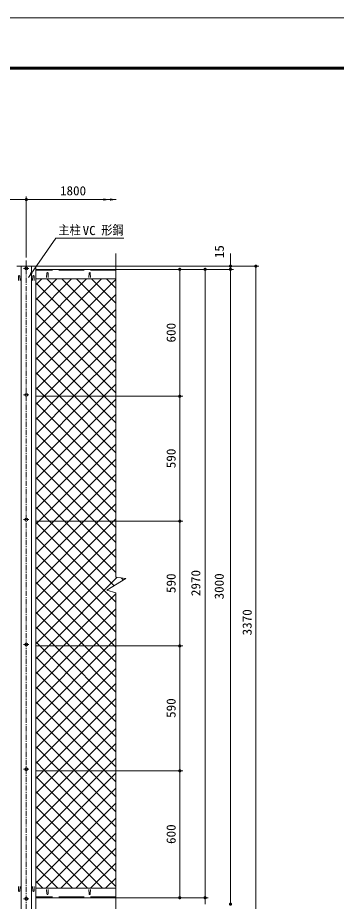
# Model space of a CAD drawing. Units: millimetres at full size. Extents: x -4455 to 4455, y -3150 to 3150.
# Drawn here: x -1576 to -67, y -1026 to 3150 of the extents above; entities that cross this region are included whole.
import ezdxf
from ezdxf.enums import TextEntityAlignment as Align

# ---------------------------------------------------------------- set-up
doc = ezdxf.new("R2010")
doc.units = ezdxf.units.MM
doc.header["$LTSCALE"] = 20
doc.linetypes.add('DASHED', pattern=[7.5, 6, -1.5])
doc.linetypes.add('USER1', pattern=[2, 1.25, -0.25, 0.25, -0.25])
for name, color, linetype, lineweight in [('0-0_7詳細', 7, 'Continuous', 18), ('0-1_1部材', 3, 'Continuous', 18), ('0-2_8部品', 3, 'Continuous', 18), ('0-4_6文字', 3, 'Continuous', 18), ('0-5_5寸法', 1, 'Continuous', 18), ('0-7_SUNPOU', 1, 'Continuous', 18), ('0-8_中心線', 1, 'USER1', 18), ('0-9_2網', 4, 'Continuous', 18), ('0-B_BUHIN', 3, 'Continuous', 18), ('1-0_D-TTL', 7, 'Continuous', 18)]:
    doc.layers.add(name, color=color, linetype=linetype, lineweight=lineweight)
doc.styles.add('ＭＳ ゴシック', font='')
doc.styles.get('ＭＳ ゴシック').set_extended_font_data('MS Gothic')

# ---------------------------------------------------------------- blocks, each defined once
blk = doc.blocks.new('M1')
at = {"layer": '0-7_SUNPOU'}
blk.add_line((-5, 0), (-38.58, 0), dxfattribs=at)
for points in [[(0, 0), (-5, 0), (-4.96, 0.63)], [(0, 0), (-4.96, -0.63), (-5, 0)], [(0, 0), (-4.96, 0.63), (-4.84, 1.24)], [(0, 0), (-4.84, -1.24), (-4.96, -0.63)], [(0, 0), (-4.84, 1.24), (-4.65, 1.84)], [(0, 0), (-4.65, -1.84), (-4.84, -1.24)], [(0, 0), (-4.65, 1.84), (-4.38, 2.41)], [(0, 0), (-4.38, -2.41), (-4.65, -1.84)], [(0, 0), (-4.38, 2.41), (-4.05, 2.94)], [(0, 0), (-4.05, -2.94), (-4.38, -2.41)], [(0, 0), (-4.05, 2.94), (-3.64, 3.42)], [(0, 0), (-3.64, -3.42), (-4.05, -2.94)], [(0, 0), (-3.64, 3.42), (-3.19, 3.85)], [(0, 0), (-3.19, -3.85), (-3.64, -3.42)], [(0, 0), (-3.19, 3.85), (-2.68, 4.22)], [(0, 0), (-2.68, -4.22), (-3.19, -3.85)], [(0, 0), (-2.68, 4.22), (-2.13, 4.52)], [(0, 0), (-2.13, -4.52), (-2.68, -4.22)], [(0, 0), (-2.13, 4.52), (-1.55, 4.76)], [(0, 0), (-1.55, -4.76), (-2.13, -4.52)], [(0, 0), (-1.55, 4.76), (-0.94, 4.91)], [(0, 0), (-0.94, -4.91), (-1.55, -4.76)], [(0, 0), (-0.94, 4.91), (-0.31, 4.99)], [(0, 0), (-0.31, -4.99), (-0.94, -4.91)], [(0, 0), (-0.31, 4.99), (0.31, 4.99)], [(0, 0), (0.31, -4.99), (-0.31, -4.99)], [(0, 0), (0.31, 4.99), (0.94, 4.91)], [(0, 0), (0.94, 4.91), (1.55, 4.76)], [(0, 0), (1.55, 4.76), (2.13, 4.52)], [(0, 0), (2.13, 4.52), (2.68, 4.22)], [(0, 0), (2.68, 4.22), (3.19, 3.85)], [(0, 0), (3.19, 3.85), (3.64, 3.42)], [(0, 0), (3.64, 3.42), (4.05, 2.94)], [(0, 0), (4.05, 2.94), (4.38, 2.41)], [(0, 0), (4.38, 2.41), (4.65, 1.84)], [(0, 0), (4.65, 1.84), (4.84, 1.24)], [(0, 0), (4.84, 1.24), (4.96, 0.63)], [(0, 0), (4.96, 0.63), (5, 0)], [(0, 0), (0.94, -4.91), (0.31, -4.99)], [(0, 0), (1.55, -4.76), (0.94, -4.91)], [(0, 0), (2.13, -4.52), (1.55, -4.76)], [(0, 0), (2.68, -4.22), (2.13, -4.52)], [(0, 0), (3.19, -3.85), (2.68, -4.22)], [(0, 0), (3.64, -3.42), (3.19, -3.85)], [(0, 0), (4.05, -2.94), (3.64, -3.42)], [(0, 0), (4.38, -2.41), (4.05, -2.94)], [(0, 0), (4.65, -1.84), (4.38, -2.41)], [(0, 0), (4.84, -1.24), (4.65, -1.84)], [(0, 0), (4.96, -0.63), (4.84, -1.24)], [(0, 0), (5, 0), (4.96, -0.63)]]:
    blk.add_solid(points, dxfattribs=at)

msp = doc.modelspace()

# ---------------------------------------------------------------- linework, layer by layer
at = {"layer": '0-0_7詳細', "color": 1}
for p, q in [((-1534.66, 2016.99), (-1534.66, 2305.58)), ((-3334.66, 2290.58), (-1534.66, 2290.58))]:
    msp.add_line(p, q, dxfattribs=at)
at = {"layer": '0-1_1部材', "color": 4}
for p, q in [((-1111.35, 506.73), (-1111.35, 2036.28)), ((-1111.35, 506.73), (-1063.66, 500.1)), ((-1153.44, 444.38), (-1063.66, 500.1)), ((-1111.35, 432.39), (-1153.44, 444.38)), ((-1111.35, -1172.98), (-1111.35, 432.39))]:
    msp.add_line(p, q, dxfattribs=at)
at = {"layer": '0-1_1部材', "color": 7}
for p, q in [((-1579.66, 1975.81), (-1489.66, 1975.81)), ((-1489.66, 1975.81), (-1489.66, -1394.19)), ((-1111.35, 1960.81), (-1489.66, 1960.81)), ((-1111.35, 1915.81), (-1489.66, 1915.81)), ((-1111.35, -964.19), (-1489.66, -964.19)), ((-1111.35, -1009.19), (-1489.66, -1009.19))]:
    msp.add_line(p, q, dxfattribs=at)
at = {"layer": '0-1_1部材'}
for p, q in [((-1559.66, 1975.81), (-1559.66, -1394.19)), ((-1509.66, 1975.81), (-1509.66, -1394.19)), ((-1571.91, 1907.81), (-1571.16, 1928.31)), ((-1564.41, 1907.81), (-1565.16, 1928.31)), ((-1504.91, 1907.81), (-1504.16, 1928.31)), ((-1497.41, 1907.81), (-1498.16, 1928.31)), ((-1438.41, 1922.31), (-1437.66, 1942.81)), ((-1430.91, 1922.31), (-1431.66, 1942.81)), ((-1238.41, 1922.31), (-1237.66, 1942.81)), ((-1230.91, 1922.31), (-1231.66, 1942.81)), ((-1571.91, -956.19), (-1571.16, -976.69)), ((-1564.41, -956.19), (-1565.16, -976.69)), ((-1504.91, -956.19), (-1504.16, -976.69)), ((-1497.41, -956.19), (-1498.16, -976.69)), ((-1438.41, -970.69), (-1437.66, -991.19)), ((-1430.91, -970.69), (-1431.66, -991.19)), ((-1238.41, -970.69), (-1237.66, -991.19)), ((-1230.91, -970.69), (-1231.66, -991.19))]:
    msp.add_line(p, q, dxfattribs=at)
at = {"layer": '0-1_1部材', "color": 1, "linetype": 'DASHED'}
for p, q in [((-1111.35, 1956.81), (-1489.66, 1956.81)), ((-1111.35, -1005.19), (-1489.66, -1005.19))]:
    msp.add_line(p, q, dxfattribs=at)
at = {"layer": '0-1_1部材'}
for centre, start, end in [((-1568.16, 1928.31), 0, 180), ((-1501.16, 1928.31), 0, 180), ((-1434.66, 1942.81), 0, 180), ((-1234.66, 1942.81), 0, 180), ((-1568.16, -976.69), 180, 0), ((-1501.16, -976.69), 180, 0), ((-1434.66, -991.19), 180, 0), ((-1234.66, -991.19), 180, 0)]:
    msp.add_arc(centre, 3, start, end, dxfattribs=at)
at = {"layer": '0-2_8部品', "color": 1, "linetype": 'USER1'}
for p, q in [((-1548.1, 1965.26), (-1521.21, 1965.26)), ((-1526.47, 1965.31), (-1542.74, 1965.31)), ((-1548.1, 1367.94), (-1521.21, 1367.94)), ((-1548.1, 777.94), (-1521.21, 777.94)), ((-1548.1, 187.94), (-1521.21, 187.94)), ((-1548.1, -402.06), (-1521.21, -402.06)), ((-1548.1, -1013.65), (-1521.21, -1013.65))]:
    msp.add_line(p, q, dxfattribs=at)
at = {"layer": '0-2_8部品'}
for centre in [(-1534.66, 1965.26), (-1534.66, 1367.94), (-1534.66, 777.94), (-1534.66, 187.94), (-1534.66, -402.06), (-1534.66, -1013.65)]:
    msp.add_circle(centre, 6.8, dxfattribs=at)
at = {"layer": '0-4_6文字', "color": 7}
msp.add_lwpolyline([(-1073.35, 2107.37), (-1394.44, 2107.37), (-1524.81, 1922.87)], dxfattribs=at)
msp.add_solid([(-1525.97, 1921.23), (-1512.91, 1948.74), (-1504.4, 1942.73)], dxfattribs=at)
at = {"layer": '0-5_5寸法'}
for p, q in [((-1534.66, 2290.58), (-1141.37, 2290.58)), ((-1170.32, 2290.58), (-1109.83, 2290.58)), ((-568.2, 2005.81), (-568.2, 2035.81)), ((-1491.14, 1975.81), (-553.2, 1975.81)), ((-1112.83, 1975.81), (-433.2, 1975.81)), ((-568.2, 1960.81), (-568.2, 1975.81)), ((-448.2, -1394.19), (-448.2, 1975.81)), ((-1112.83, 1960.81), (-553.2, 1960.81)), ((-1112.83, 1960.81), (-673.2, 1960.81)), ((-1112.83, 1960.81), (-793.2, 1960.81)), ((-1112.83, 1960.81), (-553.2, 1960.81)), ((-808.2, 1360.81), (-808.2, 1960.81)), ((-688.2, 1960.81), (-688.2, -1009.19)), ((-568.2, 1960.81), (-568.2, -1039.19)), ((-568.2, 1930.81), (-568.2, 1900.81)), ((-1112.83, 1360.81), (-793.2, 1360.81)), ((-1112.83, 1360.81), (-793.2, 1360.81)), ((-808.2, 770.81), (-808.2, 1360.81)), ((-1112.83, 770.81), (-793.2, 770.81)), ((-1112.83, 770.81), (-793.2, 770.81)), ((-808.2, 180.81), (-808.2, 770.81)), ((-1112.83, 180.81), (-793.2, 180.81)), ((-1112.83, 180.81), (-793.2, 180.81)), ((-808.2, 180.81), (-808.2, -409.19)), ((-1112.83, -409.19), (-793.2, -409.19)), ((-1112.83, -409.19), (-793.2, -409.19)), ((-808.2, -409.19), (-808.2, -1009.19)), ((-688.2, -979.19), (-688.2, -949.19)), ((-1112.83, -1009.19), (-673.2, -1009.19)), ((-1112.83, -1009.19), (-673.2, -1009.19)), ((-1112.83, -1009.19), (-793.2, -1009.19)), ((-688.2, -1039.19), (-688.2, -1009.19))]:
    msp.add_line(p, q, dxfattribs=at)
for points in [[(-1139.37, 2290.58), (-1169.37, 2285.37), (-1169.37, 2295.79)], [(-1107.83, 2290.58), (-1137.83, 2285.37), (-1137.83, 2295.79)]]:
    msp.add_solid(points, dxfattribs=at)
at = {"layer": '0-8_中心線'}
msp.add_line((-1534.66, 2001.99), (-1534.66, -1425.02), dxfattribs=at)
at = {"layer": '0-9_2網'}
for p, q in [((-1489.66, 1887.75), (-1461.61, 1915.81)), ((-1489.66, 1817.04), (-1390.89, 1915.81)), ((-1489.66, 1746.32), (-1320.18, 1915.81)), ((-1489.66, 1675.61), (-1249.47, 1915.81)), ((-1489.66, 1604.9), (-1178.76, 1915.81)), ((-1489.66, 1534.19), (-1111.35, 1912.51)), ((-1111.35, 1518.59), (-1489.66, 1896.91)), ((-1111.35, 1589.3), (-1437.85, 1915.81)), ((-1111.35, 1660.01), (-1367.14, 1915.81)), ((-1111.35, 1730.72), (-1296.43, 1915.81)), ((-1111.35, 1801.44), (-1225.72, 1915.81)), ((-1111.35, 1872.15), (-1155.01, 1915.81)), ((-1489.66, 1463.48), (-1111.35, 1841.8)), ((-1111.35, 1447.88), (-1489.66, 1826.2)), ((-1489.66, 1392.77), (-1111.35, 1771.09)), ((-1111.35, 1377.17), (-1489.66, 1755.49)), ((-1165.69, 1360.81), (-1489.66, 1684.78)), ((-1380.21, 1360.81), (-1111.35, 1629.67)), ((-1236.4, 1360.81), (-1489.66, 1614.07)), ((-1309.5, 1360.81), (-1111.35, 1558.95)), ((-1307.12, 1360.81), (-1489.66, 1543.35)), ((-1377.83, 1360.81), (-1489.66, 1472.64)), ((-1238.79, 1360.81), (-1111.35, 1488.24)), ((-1448.54, 1360.81), (-1489.66, 1401.93)), ((-1168.08, 1360.81), (-1111.35, 1417.53)), ((-1489.66, 1251.35), (-1380.21, 1360.81)), ((-1489.66, 1180.64), (-1309.5, 1360.81)), ((-1489.66, 1109.93), (-1238.79, 1360.81)), ((-1489.66, 1039.22), (-1168.08, 1360.81)), ((-1489.66, 968.51), (-1111.35, 1346.82)), ((-1111.35, 1023.62), (-1448.54, 1360.81)), ((-1111.35, 1094.33), (-1377.83, 1360.81)), ((-1111.35, 1165.04), (-1307.12, 1360.81)), ((-1111.35, 1235.75), (-1236.4, 1360.81)), ((-1111.35, 1306.46), (-1165.69, 1360.81)), ((-1111.35, 952.91), (-1489.66, 1331.22)), ((-1489.66, 897.8), (-1111.35, 1276.11)), ((-1111.35, 882.2), (-1489.66, 1260.51)), ((-1489.66, 827.09), (-1111.35, 1205.4)), ((-1111.35, 811.49), (-1489.66, 1189.8)), ((-1475.23, 770.81), (-1111.35, 1134.69)), ((-1212.09, 770.81), (-1489.66, 1048.38)), ((-1404.52, 770.81), (-1111.35, 1063.98)), ((-1282.8, 770.81), (-1489.66, 977.67)), ((-1333.81, 770.81), (-1111.35, 993.27)), ((-1263.1, 770.81), (-1111.35, 922.56)), ((-1192.39, 770.81), (-1111.35, 851.85)), ((-1489.66, 756.38), (-1475.23, 770.81)), ((-1489.66, 685.66), (-1404.52, 770.81)), ((-1489.66, 614.95), (-1333.81, 770.81)), ((-1489.66, 544.24), (-1263.1, 770.81)), ((-1489.66, 473.53), (-1192.39, 770.81)), ((-1489.66, 402.82), (-1121.68, 770.81)), ((-1111.35, 387.22), (-1489.66, 765.54)), ((-1111.35, 599.35), (-1282.8, 770.81)), ((-1111.35, 670.06), (-1212.09, 770.81)), ((-1121.68, 770.81), (-1111.35, 781.14)), ((-1489.66, 332.11), (-1111.35, 710.43)), ((-1111.35, 316.51), (-1489.66, 694.83)), ((-1489.66, 261.4), (-1111.35, 639.72)), ((-1111.35, 245.8), (-1489.66, 624.12)), ((-1489.66, 190.69), (-1111.35, 569)), ((-1117.06, 180.81), (-1489.66, 553.4)), ((-1075.47, 492.77), (-1085.9, 503.19)), ((-1187.78, 180.81), (-1489.66, 482.69)), ((-1358.13, 180.81), (-1111.35, 427.58)), ((-1258.49, 180.81), (-1489.66, 411.98)), ((-1329.2, 180.81), (-1489.66, 341.27)), ((-1287.42, 180.81), (-1111.35, 356.87)), ((-1399.91, 180.81), (-1489.66, 270.56)), ((-1216.71, 180.81), (-1111.35, 286.16)), ((-1146, 180.81), (-1111.35, 215.45)), ((-1470.62, 180.81), (-1489.66, 199.85)), ((-1489.66, 49.27), (-1358.13, 180.81)), ((-1489.66, -21.44), (-1287.42, 180.81)), ((-1489.66, -92.15), (-1216.71, 180.81)), ((-1489.66, -162.86), (-1146, 180.81)), ((-1111.35, -178.46), (-1470.62, 180.81)), ((-1111.35, -107.75), (-1399.91, 180.81)), ((-1111.35, -37.04), (-1329.2, 180.81)), ((-1111.35, 33.67), (-1258.49, 180.81)), ((-1111.35, 104.38), (-1187.78, 180.81)), ((-1111.35, 175.09), (-1117.06, 180.81)), ((-1489.66, -233.57), (-1111.35, 144.74)), ((-1111.35, -249.17), (-1489.66, 129.14)), ((-1489.66, -304.29), (-1111.35, 74.03)), ((-1111.35, -319.89), (-1489.66, 58.43)), ((-1489.66, -375), (-1111.35, 3.32)), ((-1111.35, -390.6), (-1489.66, -12.28)), ((-1163.46, -409.19), (-1489.66, -82.99)), ((-1453.15, -409.19), (-1111.35, -67.39)), ((-1234.17, -409.19), (-1489.66, -153.7)), ((-1382.44, -409.19), (-1111.35, -138.1)), ((-1311.73, -409.19), (-1111.35, -208.81)), ((-1304.88, -409.19), (-1489.66, -224.41)), ((-1241.02, -409.19), (-1111.35, -279.52)), ((-1170.31, -409.19), (-1111.35, -350.23)), ((-1489.66, -445.71), (-1453.15, -409.19)), ((-1489.66, -516.42), (-1382.44, -409.19)), ((-1489.66, -587.13), (-1311.73, -409.19)), ((-1489.66, -657.84), (-1241.02, -409.19)), ((-1489.66, -728.55), (-1170.31, -409.19)), ((-1111.35, -602.73), (-1304.88, -409.19)), ((-1111.35, -532.02), (-1234.17, -409.19)), ((-1111.35, -461.31), (-1163.46, -409.19)), ((-1489.66, -799.26), (-1111.35, -420.94)), ((-1111.35, -814.86), (-1489.66, -436.54)), ((-1489.66, -869.97), (-1111.35, -491.66)), ((-1111.35, -885.57), (-1489.66, -507.26)), ((-1489.66, -940.68), (-1111.35, -562.37)), ((-1111.35, -956.28), (-1489.66, -577.97)), ((-1174.15, -964.19), (-1489.66, -648.68)), ((-1442.47, -964.19), (-1111.35, -633.08)), ((-1371.76, -964.19), (-1111.35, -703.79)), ((-1244.86, -964.19), (-1489.66, -719.39)), ((-1315.57, -964.19), (-1489.66, -790.1)), ((-1301.05, -964.19), (-1111.35, -774.5)), ((-1386.28, -964.19), (-1489.66, -860.81)), ((-1230.34, -964.19), (-1111.35, -845.21)), ((-1159.62, -964.19), (-1111.35, -915.92)), ((-1456.99, -964.19), (-1489.66, -931.52))]:
    msp.add_line(p, q, dxfattribs=at)
for points in [[(-1489.66, 1322.06), (-1450.92, 1360.81), (-1111.35, 1700.38)], [(-1111.35, 740.78), (-1141.38, 770.81), (-1489.66, 1119.09)], [(-1111.35, 528.64), (-1353.51, 770.81), (-1489.66, 906.96)], [(-1119.11, 465.69), (-1424.22, 770.81), (-1489.66, 836.25)], [(-1489.66, 119.98), (-1428.84, 180.81), (-1103.94, 505.7)], [(-1111.35, -673.44), (-1375.59, -409.19), (-1489.66, -295.12)], [(-1111.35, -744.15), (-1446.3, -409.19), (-1489.66, -365.83)]]:
    msp.add_lwpolyline(points, dxfattribs=at)
at = {"layer": '0-B_BUHIN'}
for p, q in [((-1111.35, 1360.81), (-1489.66, 1360.81)), ((-1111.35, 770.81), (-1489.66, 770.81)), ((-1111.35, 180.81), (-1489.66, 180.81)), ((-1111.35, -409.19), (-1489.66, -409.19))]:
    msp.add_line(p, q, dxfattribs=at)
at = {"layer": '1-0_D-TTL', "color": 2}
msp.add_lwpolyline([(-4454.63, 3150.21), (4455.07, 3150.21), (4455.07, -3150.21), (-4454.63, -3150.21)], close=True, dxfattribs=at)
at = {"layer": '1-0_D-TTL'}
for points in [[(-4168.25, 2916.87), (4168.68, 2916.87), (4168.68, -2916.87), (-4168.25, -2916.87)], [(-4165.59, 2914.21), (4166.03, 2914.21), (4166.03, -2914.21), (-4165.59, -2914.21)], [(-4162.94, 2911.56), (4163.38, 2911.56), (4163.38, -2911.56), (-4162.94, -2911.56)], [(-4160.29, 2908.91), (4160.73, 2908.91), (4160.73, -2908.91), (-4160.29, -2908.91)], [(-4157.64, 2906.26), (4158.08, 2906.26), (4158.08, -2906.26), (-4157.64, -2906.26)]]:
    msp.add_lwpolyline(points, close=True, dxfattribs=at)

# ---------------------------------------------------------------- block references
at = {"layer": '0-0_7詳細', "xscale": 1.5, "yscale": 1.5}
msp.add_blockref('M1', (-1534.66, 2290.58), dxfattribs=at)
at = {"layer": '0-5_5寸法', "xscale": 1.5, "yscale": 1.5}
for p, rotation in [((-568.2, 1975.81), 270), ((-808.2, 1960.81), 90), ((-688.2, 1960.81), 90), ((-568.2, 1960.81), 90), ((-568.2, 1960.81), 90), ((-448.2, 1975.81), 90), ((-808.2, 1360.81), 270), ((-808.2, 1360.81), 90), ((-808.2, 770.81), 270), ((-808.2, 770.81), 90), ((-808.2, 180.81), 270), ((-808.2, 180.81), 90), ((-808.2, -409.19), 270), ((-808.2, -409.19), 90), ((-808.2, -1009.19), 270), ((-688.2, -1009.19), 270), ((-688.2, -1009.19), 270), ((-568.2, -1039.19), 270)]:
    msp.add_blockref('M1', p, dxfattribs=dict(at, rotation=rotation))

# ---------------------------------------------------------------- texts
at = {"layer": '0-4_6文字', "style": 'ＭＳ ゴシック'}
for s, width, p in [('主柱', 0.9, (-1383.08, 2112.16)), ('形鋼', 0.9, (-1179.83, 2112.16)), ('VC', 1.05, (-1268.08, 2109.7))]:
    msp.add_text(s, height=43.26, dxfattribs=dict(at, width=width)).set_placement(p, align=Align.BOTTOM_LEFT)
at = {"layer": '0-5_5寸法', "color": 3, "style": 'ＭＳ ゴシック', "width": 1.05}
msp.add_text('1800', height=43.26, dxfattribs=at).set_placement((-1375.26, 2297.67), align=Align.BOTTOM_LEFT)
for s, p in [('15', (-586.5, 2013.34)), ('600', (-814.87, 1615.06)), ('590', (-814.87, 1020.81)), ('590', (-814.87, 430.81)), ('2970', (-697.92, 416.32)), ('3000', (-587.18, 400.63)), ('3370', (-454.87, 230.81)), ('590', (-814.87, -159.19)), ('600', (-814.87, -754.94))]:
    msp.add_text(s, height=43.26, rotation=90, dxfattribs=at).set_placement(p, align=Align.BOTTOM_LEFT)

doc.saveas('drawing.dxf')
